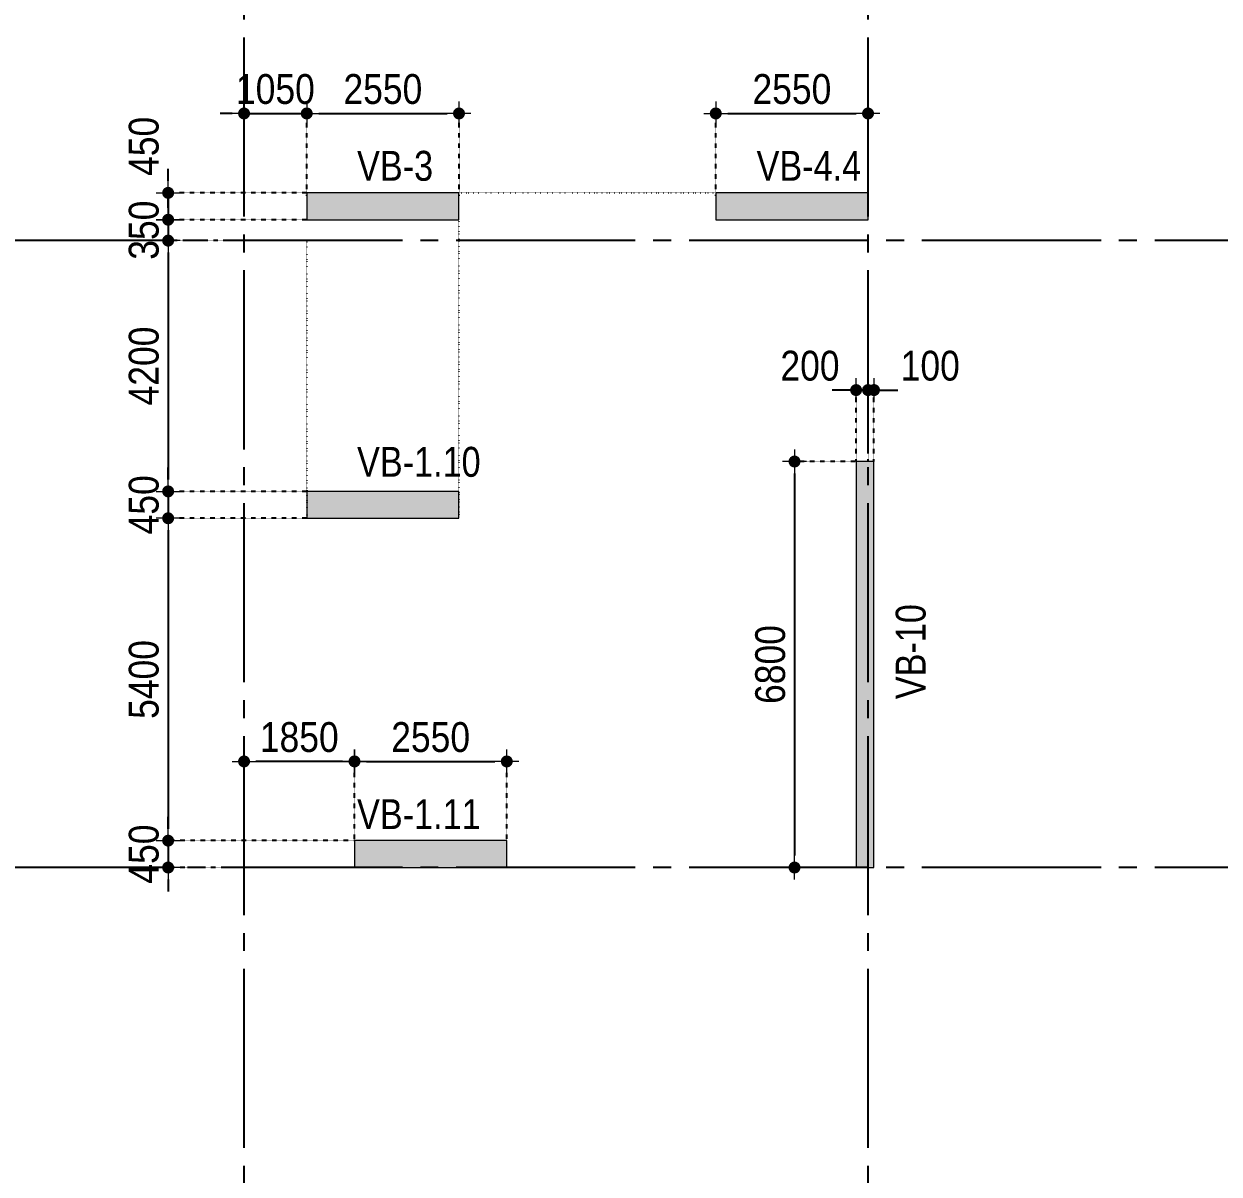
# Model space of a CAD drawing. Header units: millimetres. Extents: x -3973692 to -2843767, y 592734 to 838475.
# Drawn here: x -3675332 to -3655316, y 678696 to 697961 of the extents above; entities that cross this region are included whole.
import ezdxf
from ezdxf.enums import TextEntityAlignment as Align

# ---------------------------------------------------------------- set-up
doc = ezdxf.new("R2010")
doc.units = ezdxf.units.MM
doc.header["$MEASUREMENT"] = 0
doc.header["$PDMODE"] = 3
doc.header["$PDSIZE"] = -20
for name, pattern in [('CHG_XX_Luoi truc$0$MB_Luoi truc$0$Center101', [13, 10, -1, 1, -1]), ('DIVIDE2', [15.875, 6.35, -3.175, 0, -3.175, 0, -3.175]), ('DOT2', [0.125, 0, -0.125]), ('HIDDEN5', [2.8375, 1.25, -1.5875])]:
    doc.linetypes.add(name, pattern=pattern)
doc.layers.get('0').update_dxf_attribs({"lineweight": 9})
doc.layers.get('Defpoints').update_dxf_attribs({"color": 10, "lineweight": 0})
for name, color, linetype, lineweight in [("'S_General_Dim_1", 1, 'Continuous', 18), ("'S_General_Divide_3 Intermediate", 3, 'DIVIDE2', 40), ('CHG_XX_Cot_Ham 1$0$Ap0302_PC', 150, 'Continuous', 9), ('CHG_XX_Cot_Ham 1$0$Ap0302_PC @ 1', 150, 'Continuous', 9), ('CHG_XX_Cot_Ham 1$0$Ap0302_PC @ 150 VP1', 150, 'Continuous', 9), ('CHG_XX_Cot_Ham 1$0$Ap0302_PC @ 150 VP2', 150, 'Continuous', 9), ('CHG_XX_Cot_Ham 1$0$Ap0302_PC @ 150 VP3', 150, 'Continuous', 9), ('CHG_XX_Cot_Ham 1$0$Ap0302_PC @ 150 VP4', 150, 'Continuous', 9), ('CHG_XX_Cot_Ham 1$0$Ap0302_PC @ 150 VP5', 150, 'Continuous', 9), ('CHG_XX_Cot_Ham 1$0$Ap0302_PC @ 150 VP6', 150, 'Continuous', 9), ('CHG_XX_Cot_Ham 1$0$Ap0302_PC @ 150 VP7', 150, 'Continuous', 9), ('CHG_XX_Cot_Ham 1$0$Ap0302_PC @ 150 VP8', 150, 'Continuous', 9), ('CHG_XX_Cot_Ham 1$0$Ap0302_PC @ 150 VP9', 150, 'Continuous', 9), ('CHG_XX_Cot_Ham 1$0$Ap0302_PC @ 150 VPModel', 150, 'Continuous', 9), ('CHG_XX_Cot_Ham 1$0$Ap0311_H', 8, 'Continuous', 15), ('TEXT', 7, 'Continuous', 15)]:
    doc.layers.add(name, color=color, linetype=linetype, lineweight=lineweight)
for name, color, linetype in [('CHG_XX_Cot_Ham 1$0$mb_cot tang 1-3$0$Concrete Line', 6, 'Continuous'), ('CHG_XX_Luoi truc$0$Grid', 34, 'Continuous'), ('CHG_XX_Luoi truc$0$Grid Line', 251, 'CHG_XX_Luoi truc$0$MB_Luoi truc$0$Center101'), ('dim', 1, 'Continuous')]:
    doc.layers.add(name, color=color, linetype=linetype)
doc.styles.add('arial', font='arial.ttf', dxfattribs={"width": 0.85})
doc.styles.add('CHG_XX_Luoi truc$0$MB_Luoi truc$0$Grid A-F$0$VNI-HelveCB', font='')
doc.styles.add('TTP-HelCon', font='')
doc.styles.get('CHG_XX_Luoi truc$0$MB_Luoi truc$0$Grid A-F$0$VNI-HelveCB').set_extended_font_data('VNI-Helve-Condense', bold=True)
doc.styles.get('TTP-HelCon').set_extended_font_data('VNI-Helve-Condense')
doc.dimstyles.new('200', dxfattribs={"dimscale": 200, "dimtxt": 2.5, "dimasz": 1, "dimexe": 0, "dimexo": 0, "dimgap": 0.75, "dimtad": 1, "dimdec": 0, "dimrnd": 10, "dimzin": 9, "dimdsep": 46, "dimtxsty": 'arial', "dimblk1": 'DIMDOT', "dimblk2": 'DIMDOT', "dimsah": 1, "dimcen": 2, "dimdle": 3, "dimclre": 8, "dimclrt": 2, "dimadec": 0, "dimazin": 0, "dimtfac": 1, "dimtdec": 0, "dimtix": 1, "dimtmove": 2, "dimatfit": 3, "dimldrblk": 'DIMPIJL', "dimfxl": 1, "dimtvp": 1.8, "dimtolj": 1, "dimtzin": 0, "dimarcsym": 0})

# ---------------------------------------------------------------- blocks, each defined once
blk = doc.blocks.new('*U2841')
at = {"layer": 'CHG_XX_Luoi truc$0$Grid Line'}
blk.add_line((0, 0), (0, 608), dxfattribs=at)
at = {"layer": 'CHG_XX_Luoi truc$0$Grid', "lineweight": -2, "style": 'CHG_XX_Luoi truc$0$MB_Luoi truc$0$Grid A-F$0$VNI-HelveCB'}
for tag, p in [('GRIDSUB', (0, 617)), ('GRID', (0, -9))]:
    blk.add_attdef(tag, text='', height=5, dxfattribs=at).set_placement(p, align=Align.MIDDLE)
blk = doc.blocks.new('*U2843')
at = {"layer": 'CHG_XX_Luoi truc$0$Grid Line'}
blk.add_line((0, 0), (0, 438), dxfattribs=at)
at = {"layer": 'CHG_XX_Luoi truc$0$Grid', "lineweight": -2, "style": 'CHG_XX_Luoi truc$0$MB_Luoi truc$0$Grid A-F$0$VNI-HelveCB'}
for tag, p in [('GRIDSUB', (0, 447)), ('GRID', (0, -9))]:
    blk.add_attdef(tag, text='', height=5, dxfattribs=at).set_placement(p, align=Align.MIDDLE)
blk = doc.blocks.new('CHG_XX_Luoi truc')
at = {"layer": 'CHG_XX_Luoi truc$0$Grid', "xscale": 300, "yscale": 300, "zscale": 300}
for p in [(76850, -12747), (87300, -12747)]:
    blk.add_blockref('*U2841', p, dxfattribs=at)
at = {"layer": 'CHG_XX_Luoi truc$0$Grid', "xscale": 300.0000000000013, "yscale": 300.0000000000013, "zscale": 300.0000000000013, "rotation": 90}
for p in [(110703, 84350), (110703, 73850)]:
    blk.add_blockref('*U2843', p, dxfattribs=at)
blk = doc.blocks.new('*U3241')
at = {"layer": 'CHG_XX_Cot_Ham 1$0$Ap0302_PC @ 1'}
h = blk.add_hatch(color=256, dxfattribs=at)
h.dxf.hatch_style = 1
h.paths.add_polyline_path([(450, 0), (0, 0), (0, -2550), (450, -2550)])
at = {"layer": 'CHG_XX_Cot_Ham 1$0$Ap0302_PC @ 150 VP1'}
h = blk.add_hatch(color=256, dxfattribs=at)
h.dxf.hatch_style = 1
h.paths.add_polyline_path([(450, 0), (0, 0), (0, -2550), (450, -2550)])
at = {"layer": 'CHG_XX_Cot_Ham 1$0$Ap0302_PC @ 150 VP2'}
h = blk.add_hatch(color=256, dxfattribs=at)
h.dxf.hatch_style = 1
h.paths.add_polyline_path([(450, 0), (0, 0), (0, -2550), (450, -2550)])
at = {"layer": 'CHG_XX_Cot_Ham 1$0$Ap0302_PC @ 150 VP3'}
h = blk.add_hatch(color=256, dxfattribs=at)
h.dxf.hatch_style = 1
h.paths.add_polyline_path([(450, 0), (0, 0), (0, -2550), (450, -2550)])
at = {"layer": 'CHG_XX_Cot_Ham 1$0$Ap0302_PC @ 150 VP4'}
h = blk.add_hatch(color=256, dxfattribs=at)
h.dxf.hatch_style = 1
h.paths.add_polyline_path([(450, 0), (0, 0), (0, -2550), (450, -2550)])
at = {"layer": 'CHG_XX_Cot_Ham 1$0$Ap0302_PC @ 150 VP5'}
h = blk.add_hatch(color=256, dxfattribs=at)
h.dxf.hatch_style = 1
h.paths.add_polyline_path([(450, 0), (0, 0), (0, -2550), (450, -2550)])
at = {"layer": 'CHG_XX_Cot_Ham 1$0$Ap0302_PC @ 150 VP6'}
h = blk.add_hatch(color=256, dxfattribs=at)
h.dxf.hatch_style = 1
h.paths.add_polyline_path([(450, 0), (0, 0), (0, -2550), (450, -2550)])
at = {"layer": 'CHG_XX_Cot_Ham 1$0$Ap0302_PC @ 150 VP7'}
h = blk.add_hatch(color=256, dxfattribs=at)
h.dxf.hatch_style = 1
h.paths.add_polyline_path([(450, 0), (0, 0), (0, -2550), (450, -2550)])
at = {"layer": 'CHG_XX_Cot_Ham 1$0$Ap0302_PC @ 150 VP8'}
h = blk.add_hatch(color=256, dxfattribs=at)
h.dxf.hatch_style = 1
h.paths.add_polyline_path([(450, 0), (0, 0), (0, -2550), (450, -2550)])
at = {"layer": 'CHG_XX_Cot_Ham 1$0$Ap0302_PC @ 150 VP9'}
h = blk.add_hatch(color=256, dxfattribs=at)
h.dxf.hatch_style = 1
h.paths.add_polyline_path([(450, 0), (0, 0), (0, -2550), (450, -2550)])
at = {"layer": 'CHG_XX_Cot_Ham 1$0$Ap0302_PC @ 150 VPModel'}
h = blk.add_hatch(color=256, dxfattribs=at)
h.dxf.hatch_style = 1
h.paths.add_polyline_path([(450, 0), (0, 0), (0, -2550), (450, -2550)])
blk = doc.blocks.new('CHG_XX_Cot_Ham 1$0$Block A_C450x2250')
at = {"layer": 'CHG_XX_Cot_Ham 1$0$Ap0302_PC'}
blk.add_lwpolyline([(450, -2550), (0, -2550), (0, 0), (450, 0)], close=True, dxfattribs=at)
blk.add_blockref('*U3241', (0, 0), dxfattribs=at)
blk = doc.blocks.new('CHG_XX_Cot_Ham 1')
at = {"layer": 'CHG_XX_Cot_Ham 1$0$Ap0302_PC', "true_color": 0xf26722}
h = blk.add_hatch(color=30, dxfattribs=at)
h.dxf.hatch_style = 1
h.paths.add_polyline_path([(87400, 80650), (87100, 80650), (87100, 73850), (87400, 73850)])
at = {"layer": 'CHG_XX_Cot_Ham 1$0$Ap0311_H'}
h = blk.add_hatch(color=256, dxfattribs=at)
h.dxf.hatch_style = 1
h.paths.add_polyline_path([(99639.2, 163400), (-10900, 163400), (-10900, 85450), (-300, 85450), (-300, 84050), (32350, 84050), (32350, -9000), (103575.5, -9000), (106050, -6022), (106050, 158254.3)])
h.paths.add_polyline_path([(99533.7, 163100), (105750, 158110.4), (105750, 90450), (105650, 90450), (105650, 90450), (105750, 90450), (105750, 13850), (105750, 13825.9), (105750, -5913.6), (103434.7, -8700), (93600, -8700), (32650, -8700), (32650, 84350), (0, 84350), (0, 85750), (-10600, 85750), (-10600, 163100), (93600, 163100)], flags=16)
at = {"layer": 'CHG_XX_Cot_Ham 1$0$Ap0302_PC'}
blk.add_lwpolyline([(87400, 80650), (87100, 80650), (87100, 73850), (87400, 73850)], close=True, dxfattribs=at)
at = {"layer": 'CHG_XX_Cot_Ham 1$0$Ap0302_PC', "xscale": -1, "rotation": 90}
for p in [(77900, 85150), (84750, 85150), (77900, 80150), (78700, 74300)]:
    blk.add_blockref('CHG_XX_Cot_Ham 1$0$Block A_C450x2250', p, dxfattribs=at)
at = {"layer": 'CHG_XX_Cot_Ham 1$0$mb_cot tang 1-3$0$Concrete Line'}
blk.add_blockref('CHG_XX_Luoi truc', (0, 0), dxfattribs=at)
blk = doc.blocks.new('b')
at = {"layer": 'TEXT', "color": 3, "style": 'TTP-HelCon'}
for s, p in [('VB-3', (-20807, -66897)), ('VB-4.4', (-14116, -66897)), ('VB-1.10', (-20807, -71855)), ('VB-1.11', (-20807, -77756))]:
    blk.add_text(s, height=500, dxfattribs=at).set_placement(p)
blk.add_text('VB-10', height=500, rotation=90, dxfattribs=at).set_placement((-11286, -75580))
blk = doc.blocks.new('DIMDOT')
for p, q in [((1, 0), (-1, 0)), ((0, -1), (0, 1))]:
    blk.add_line(p, q)
at = {"const_width": 0.5}
blk.add_lwpolyline([(-0.25, 0, 1), (0.25, 0, 1)], format="xyb", close=True, dxfattribs=at)
blk = doc.blocks.new('*D1504')
at = {"layer": "'S_General_Dim_1", "color": 0, "lineweight": -2, "transparency": 16777216}
for p, q in [((-3672916, 695331), (-3672916, 695531)), ((-3672916, 695131), (-3672916, 694681)), ((-3672916, 694481), (-3672916, 694281))]:
    blk.add_line(p, q, dxfattribs=at)
at = {"layer": "'S_General_Dim_1", "color": 8, "linetype": 'HIDDEN5', "lineweight": -2, "transparency": 16777216}
for p, q in [((-3670595, 695131), (-3672916, 695131)), ((-3670595, 694681), (-3672916, 694681))]:
    blk.add_line(p, q, dxfattribs=at)
at = {"layer": 'Defpoints', "color": 0, "transparency": 16777216}
for p in [(-3670595, 695131), (-3672916, 694681), (-3670595, 694681)]:
    blk.add_point(p, dxfattribs=at)
at = {"layer": "'S_General_Dim_1", "color": 0, "lineweight": -2, "transparency": 16777216, "xscale": 200, "yscale": 200, "zscale": 200}
for p, rotation in [((-3672916, 695131), 270), ((-3672916, 694681), 90)]:
    blk.add_blockref('DIMDOT', p, dxfattribs=dict(at, rotation=rotation))
at = {"layer": "'S_General_Dim_1", "color": 2, "transparency": 16777216, "insert": (-3673322, 695910), "char_height": 500, "attachment_point": 5, "rotation": 90, "style": 'arial'}
blk.add_mtext('\\A1;450', dxfattribs=at)
blk = doc.blocks.new('DIMPIJL')
at = {"linetype": 'ByBlock'}
blk.add_solid([(-2.5, 0.42), (-2.5, -0.42), (0, 0)], dxfattribs=at)
blk = doc.blocks.new('*D1505')
at = {"layer": "'S_General_Dim_1", "color": 0, "lineweight": -2, "transparency": 16777216}
for p, q in [((-3672916, 694881), (-3672916, 695081)), ((-3672916, 694681), (-3672916, 694331)), ((-3672916, 694131), (-3672916, 693931))]:
    blk.add_line(p, q, dxfattribs=at)
at = {"layer": "'S_General_Dim_1", "color": 8, "linetype": 'HIDDEN5', "lineweight": -2, "transparency": 16777216}
for p, q in [((-3670595, 694681), (-3672916, 694681)), ((-3671362, 694331), (-3672916, 694331))]:
    blk.add_line(p, q, dxfattribs=at)
at = {"layer": 'Defpoints', "color": 0, "transparency": 16777216}
for p in [(-3670595, 694681), (-3672916, 694331), (-3671362, 694331)]:
    blk.add_point(p, dxfattribs=at)
at = {"layer": "'S_General_Dim_1", "color": 0, "lineweight": -2, "transparency": 16777216, "xscale": 200, "yscale": 200, "zscale": 200}
for p, rotation in [((-3672916, 694681), 270), ((-3672916, 694331), 90)]:
    blk.add_blockref('DIMDOT', p, dxfattribs=dict(at, rotation=rotation))
at = {"layer": "'S_General_Dim_1", "color": 2, "transparency": 16777216, "insert": (-3673322, 694506), "char_height": 500, "attachment_point": 5, "rotation": 90, "style": 'arial'}
blk.add_mtext('\\A1;350', dxfattribs=at)
blk = doc.blocks.new('*D1506')
at = {"layer": "'S_General_Dim_1", "color": 8, "linetype": 'HIDDEN5', "lineweight": -2, "transparency": 16777216}
for p, q in [((-3671362, 694331), (-3672916, 694331)), ((-3670595, 690131), (-3672916, 690131))]:
    blk.add_line(p, q, dxfattribs=at)
at = {"layer": "'S_General_Dim_1", "color": 0, "lineweight": -2, "transparency": 16777216}
blk.add_line((-3672916, 694131), (-3672916, 690331), dxfattribs=at)
at = {"layer": 'Defpoints', "color": 0, "transparency": 16777216}
for p in [(-3671362, 694331), (-3672916, 690131), (-3670595, 690131)]:
    blk.add_point(p, dxfattribs=at)
at = {"layer": "'S_General_Dim_1", "color": 0, "lineweight": -2, "transparency": 16777216, "xscale": 200, "yscale": 200, "zscale": 200}
for p, rotation in [((-3672916, 694331), 90), ((-3672916, 690131), 270)]:
    blk.add_blockref('DIMDOT', p, dxfattribs=dict(at, rotation=rotation))
at = {"layer": "'S_General_Dim_1", "color": 2, "transparency": 16777216, "insert": (-3673322, 692231), "char_height": 500, "attachment_point": 5, "rotation": 90, "style": 'arial'}
blk.add_mtext('\\A1;4200', dxfattribs=at)
blk = doc.blocks.new('*D1507')
at = {"layer": "'S_General_Dim_1", "color": 0, "lineweight": -2, "transparency": 16777216}
for p, q in [((-3672916, 690331), (-3672916, 690531)), ((-3672916, 690131), (-3672916, 689681)), ((-3672916, 689481), (-3672916, 689281))]:
    blk.add_line(p, q, dxfattribs=at)
at = {"layer": "'S_General_Dim_1", "color": 8, "linetype": 'HIDDEN5', "lineweight": -2, "transparency": 16777216}
for p, q in [((-3670595, 690131), (-3672916, 690131)), ((-3670595, 689681), (-3672916, 689681))]:
    blk.add_line(p, q, dxfattribs=at)
at = {"layer": 'Defpoints', "color": 0, "transparency": 16777216}
for p in [(-3670595, 690131), (-3672916, 689681), (-3670595, 689681)]:
    blk.add_point(p, dxfattribs=at)
at = {"layer": "'S_General_Dim_1", "color": 0, "lineweight": -2, "transparency": 16777216, "xscale": 200, "yscale": 200, "zscale": 200}
for p, rotation in [((-3672916, 690131), 270), ((-3672916, 689681), 90)]:
    blk.add_blockref('DIMDOT', p, dxfattribs=dict(at, rotation=rotation))
at = {"layer": "'S_General_Dim_1", "color": 2, "transparency": 16777216, "insert": (-3673322, 689906), "char_height": 500, "attachment_point": 5, "rotation": 90, "style": 'arial'}
blk.add_mtext('\\A1;450', dxfattribs=at)
blk = doc.blocks.new('*D1508')
at = {"layer": "'S_General_Dim_1", "color": 8, "linetype": 'HIDDEN5', "lineweight": -2, "transparency": 16777216}
for p, q in [((-3670595, 689681), (-3672916, 689681)), ((-3669795, 684281), (-3672916, 684281))]:
    blk.add_line(p, q, dxfattribs=at)
at = {"layer": "'S_General_Dim_1", "color": 0, "lineweight": -2, "transparency": 16777216}
blk.add_line((-3672916, 689481), (-3672916, 684481), dxfattribs=at)
at = {"layer": 'Defpoints', "color": 0, "transparency": 16777216}
for p in [(-3670595, 689681), (-3672916, 684281), (-3669795, 684281)]:
    blk.add_point(p, dxfattribs=at)
at = {"layer": "'S_General_Dim_1", "color": 0, "lineweight": -2, "transparency": 16777216, "xscale": 200, "yscale": 200, "zscale": 200}
for p, rotation in [((-3672916, 689681), 90), ((-3672916, 684281), 270)]:
    blk.add_blockref('DIMDOT', p, dxfattribs=dict(at, rotation=rotation))
at = {"layer": "'S_General_Dim_1", "color": 2, "transparency": 16777216, "insert": (-3673322, 686981), "char_height": 500, "attachment_point": 5, "rotation": 90, "style": 'arial'}
blk.add_mtext('\\A1;5400', dxfattribs=at)
blk = doc.blocks.new('*D1509')
at = {"layer": "'S_General_Dim_1", "color": 0, "lineweight": -2, "transparency": 16777216}
for p, q in [((-3672916, 684481), (-3672916, 684681)), ((-3672916, 684281), (-3672916, 683831)), ((-3672916, 683631), (-3672916, 683431))]:
    blk.add_line(p, q, dxfattribs=at)
at = {"layer": "'S_General_Dim_1", "color": 8, "linetype": 'HIDDEN5', "lineweight": -2, "transparency": 16777216}
for p, q in [((-3669795, 684281), (-3672916, 684281)), ((-3669795, 683831), (-3672916, 683831))]:
    blk.add_line(p, q, dxfattribs=at)
at = {"layer": 'Defpoints', "color": 0, "transparency": 16777216}
for p in [(-3669795, 684281), (-3672916, 683831), (-3669795, 683831)]:
    blk.add_point(p, dxfattribs=at)
at = {"layer": "'S_General_Dim_1", "color": 0, "lineweight": -2, "transparency": 16777216, "xscale": 200, "yscale": 200, "zscale": 200}
for p, rotation in [((-3672916, 684281), 270), ((-3672916, 683831), 90)]:
    blk.add_blockref('DIMDOT', p, dxfattribs=dict(at, rotation=rotation))
at = {"layer": "'S_General_Dim_1", "color": 2, "transparency": 16777216, "insert": (-3673322, 684056), "char_height": 500, "attachment_point": 5, "rotation": 90, "style": 'arial'}
blk.add_mtext('\\A1;450', dxfattribs=at)
blk = doc.blocks.new('*D1561')
at = {"layer": "'S_General_Dim_1", "color": 8, "linetype": 'HIDDEN5', "lineweight": -2, "transparency": 16777216}
for p, q in [((-3669795, 684231), (-3669795, 685608)), ((-3667245, 684231), (-3667245, 685608))]:
    blk.add_line(p, q, dxfattribs=at)
at = {"layer": "'S_General_Dim_1", "color": 0, "lineweight": -2, "transparency": 16777216}
blk.add_line((-3669595, 685608), (-3667445, 685608), dxfattribs=at)
at = {"layer": 'Defpoints', "color": 0, "transparency": 16777216}
for p in [(-3667245, 685608), (-3669795, 684231), (-3667245, 684231)]:
    blk.add_point(p, dxfattribs=at)
at = {"layer": "'S_General_Dim_1", "color": 0, "lineweight": -2, "transparency": 16777216, "xscale": 200, "yscale": 200, "zscale": 200, "rotation": 180}
blk.add_blockref('DIMDOT', (-3669795, 685608), dxfattribs=at)
at = {"layer": "'S_General_Dim_1", "color": 0, "lineweight": -2, "transparency": 16777216, "xscale": 200, "yscale": 200, "zscale": 200}
blk.add_blockref('DIMDOT', (-3667245, 685608), dxfattribs=at)
at = {"layer": "'S_General_Dim_1", "color": 2, "transparency": 16777216, "insert": (-3668520, 686013), "char_height": 500, "attachment_point": 5, "style": 'arial'}
blk.add_mtext('\\A1;2550', dxfattribs=at)
blk = doc.blocks.new('*D1562')
at = {"layer": "'S_General_Dim_1", "color": 0, "lineweight": -2, "transparency": 16777216}
blk.add_line((-3669995, 685608), (-3671445, 685608), dxfattribs=at)
at = {"layer": "'S_General_Dim_1", "color": 8, "linetype": 'HIDDEN5', "lineweight": -2, "transparency": 16777216}
blk.add_line((-3669795, 684231), (-3669795, 685608), dxfattribs=at)
at = {"layer": 'Defpoints', "color": 0, "transparency": 16777216}
for p in [(-3671645, 685608), (-3671645, 685608), (-3669795, 684231)]:
    blk.add_point(p, dxfattribs=at)
at = {"layer": "'S_General_Dim_1", "color": 0, "lineweight": -2, "transparency": 16777216, "xscale": 200, "yscale": 200, "zscale": 200, "rotation": 180}
blk.add_blockref('DIMDOT', (-3671645, 685608), dxfattribs=at)
at = {"layer": "'S_General_Dim_1", "color": 0, "lineweight": -2, "transparency": 16777216, "xscale": 200, "yscale": 200, "zscale": 200}
blk.add_blockref('DIMDOT', (-3669795, 685608), dxfattribs=at)
at = {"layer": "'S_General_Dim_1", "color": 2, "transparency": 16777216, "insert": (-3670720, 686013), "char_height": 500, "attachment_point": 5, "style": 'arial'}
blk.add_mtext('\\A1;1850', dxfattribs=at)
blk = doc.blocks.new('*D1563')
at = {"layer": "'S_General_Dim_1", "color": 0, "lineweight": -2, "transparency": 16777216}
for p, q in [((-3671845, 696461), (-3672045, 696461)), ((-3671645, 696461), (-3670595, 696461)), ((-3670395, 696461), (-3670195, 696461))]:
    blk.add_line(p, q, dxfattribs=at)
at = {"layer": "'S_General_Dim_1", "color": 8, "linetype": 'HIDDEN5', "lineweight": -2, "transparency": 16777216}
for p, q in [((-3671645, 695406), (-3671645, 696461)), ((-3670595, 695081), (-3670595, 696461))]:
    blk.add_line(p, q, dxfattribs=at)
at = {"layer": 'Defpoints', "color": 0, "transparency": 16777216}
for p in [(-3670595, 696461), (-3671645, 695406), (-3670595, 695081)]:
    blk.add_point(p, dxfattribs=at)
at = {"layer": "'S_General_Dim_1", "color": 0, "lineweight": -2, "transparency": 16777216, "xscale": 200, "yscale": 200, "zscale": 200}
blk.add_blockref('DIMDOT', (-3671645, 696461), dxfattribs=at)
at = {"layer": "'S_General_Dim_1", "color": 0, "lineweight": -2, "transparency": 16777216, "xscale": 200, "yscale": 200, "zscale": 200, "rotation": 180}
blk.add_blockref('DIMDOT', (-3670595, 696461), dxfattribs=at)
at = {"layer": "'S_General_Dim_1", "color": 2, "transparency": 16777216, "insert": (-3671120, 696867), "char_height": 500, "attachment_point": 5, "style": 'arial'}
blk.add_mtext('\\A1;1050', dxfattribs=at)
blk = doc.blocks.new('*D1564')
at = {"layer": "'S_General_Dim_1", "color": 8, "linetype": 'HIDDEN5', "lineweight": -2, "transparency": 16777216}
for p, q in [((-3670595, 695081), (-3670595, 696461)), ((-3668045, 695081), (-3668045, 696461))]:
    blk.add_line(p, q, dxfattribs=at)
at = {"layer": "'S_General_Dim_1", "color": 0, "lineweight": -2, "transparency": 16777216}
blk.add_line((-3670395, 696461), (-3668245, 696461), dxfattribs=at)
at = {"layer": 'Defpoints', "color": 0, "transparency": 16777216}
for p in [(-3668045, 696461), (-3670595, 695081), (-3668045, 695081)]:
    blk.add_point(p, dxfattribs=at)
at = {"layer": "'S_General_Dim_1", "color": 0, "lineweight": -2, "transparency": 16777216, "xscale": 200, "yscale": 200, "zscale": 200, "rotation": 180}
blk.add_blockref('DIMDOT', (-3670595, 696461), dxfattribs=at)
at = {"layer": "'S_General_Dim_1", "color": 0, "lineweight": -2, "transparency": 16777216, "xscale": 200, "yscale": 200, "zscale": 200}
blk.add_blockref('DIMDOT', (-3668045, 696461), dxfattribs=at)
at = {"layer": "'S_General_Dim_1", "color": 2, "transparency": 16777216, "insert": (-3669320, 696867), "char_height": 500, "attachment_point": 5, "style": 'arial'}
blk.add_mtext('\\A1;2550', dxfattribs=at)
blk = doc.blocks.new('*D1565')
at = {"layer": "'S_General_Dim_1", "color": 8, "linetype": 'HIDDEN5', "lineweight": -2, "transparency": 16777216}
for p, q in [((-3663745, 695081), (-3663745, 696461)), ((-3661195, 695081), (-3661195, 696461))]:
    blk.add_line(p, q, dxfattribs=at)
at = {"layer": "'S_General_Dim_1", "color": 0, "lineweight": -2, "transparency": 16777216}
blk.add_line((-3663545, 696461), (-3661395, 696461), dxfattribs=at)
at = {"layer": 'Defpoints', "color": 0, "transparency": 16777216}
for p in [(-3661195, 696461), (-3663745, 695081), (-3661195, 695081)]:
    blk.add_point(p, dxfattribs=at)
at = {"layer": "'S_General_Dim_1", "color": 0, "lineweight": -2, "transparency": 16777216, "xscale": 200, "yscale": 200, "zscale": 200, "rotation": 180}
blk.add_blockref('DIMDOT', (-3663745, 696461), dxfattribs=at)
at = {"layer": "'S_General_Dim_1", "color": 0, "lineweight": -2, "transparency": 16777216, "xscale": 200, "yscale": 200, "zscale": 200}
blk.add_blockref('DIMDOT', (-3661195, 696461), dxfattribs=at)
at = {"layer": "'S_General_Dim_1", "color": 2, "transparency": 16777216, "insert": (-3662470, 696867), "char_height": 500, "attachment_point": 5, "style": 'arial'}
blk.add_mtext('\\A1;2550', dxfattribs=at)
blk = doc.blocks.new('*D1566')
at = {"layer": "'S_General_Dim_1", "color": 8, "linetype": 'HIDDEN5', "lineweight": -2, "transparency": 16777216}
for p, q in [((-3661395, 690631), (-3662426, 690631)), ((-3661395, 683831), (-3662426, 683831))]:
    blk.add_line(p, q, dxfattribs=at)
at = {"layer": "'S_General_Dim_1", "color": 0, "lineweight": -2, "transparency": 16777216}
blk.add_line((-3662426, 690431), (-3662426, 684031), dxfattribs=at)
at = {"layer": 'Defpoints', "color": 0, "transparency": 16777216}
for p in [(-3661395, 690631), (-3662426, 683831), (-3661395, 683831)]:
    blk.add_point(p, dxfattribs=at)
at = {"layer": "'S_General_Dim_1", "color": 0, "lineweight": -2, "transparency": 16777216, "xscale": 200, "yscale": 200, "zscale": 200}
for p, rotation in [((-3662426, 690631), 90), ((-3662426, 683831), 270)]:
    blk.add_blockref('DIMDOT', p, dxfattribs=dict(at, rotation=rotation))
at = {"layer": "'S_General_Dim_1", "color": 2, "transparency": 16777216, "insert": (-3662831, 687231), "char_height": 500, "attachment_point": 5, "rotation": 90, "style": 'arial'}
blk.add_mtext('\\A1;6800', dxfattribs=at)
blk = doc.blocks.new('*D1567')
at = {"layer": "'S_General_Dim_1", "color": 0, "lineweight": -2, "transparency": 16777216}
for p, q in [((-3661595, 691828), (-3661795, 691828)), ((-3661395, 691828), (-3661195, 691828)), ((-3660995, 691828), (-3660795, 691828))]:
    blk.add_line(p, q, dxfattribs=at)
at = {"layer": "'S_General_Dim_1", "color": 8, "linetype": 'HIDDEN5', "lineweight": -2, "transparency": 16777216}
for p, q in [((-3661395, 690631), (-3661395, 691828)), ((-3661195, 690631), (-3661195, 691828))]:
    blk.add_line(p, q, dxfattribs=at)
at = {"layer": 'Defpoints', "color": 0, "transparency": 16777216}
for p in [(-3661195, 691828), (-3661395, 690631), (-3661195, 690631)]:
    blk.add_point(p, dxfattribs=at)
at = {"layer": "'S_General_Dim_1", "color": 0, "lineweight": -2, "transparency": 16777216, "xscale": 200, "yscale": 200, "zscale": 200}
blk.add_blockref('DIMDOT', (-3661395, 691828), dxfattribs=at)
at = {"layer": "'S_General_Dim_1", "color": 0, "lineweight": -2, "transparency": 16777216, "xscale": 200, "yscale": 200, "zscale": 200, "rotation": 180}
blk.add_blockref('DIMDOT', (-3661195, 691828), dxfattribs=at)
at = {"layer": "'S_General_Dim_1", "color": 2, "transparency": 16777216, "insert": (-3662167, 692233), "char_height": 500, "attachment_point": 5, "style": 'arial'}
blk.add_mtext('\\A1;200', dxfattribs=at)
blk = doc.blocks.new('*D1568')
at = {"layer": "'S_General_Dim_1", "color": 0, "lineweight": -2, "transparency": 16777216}
for p, q in [((-3661395, 691828), (-3661595, 691828)), ((-3661195, 691828), (-3661095, 691828)), ((-3660895, 691828), (-3660695, 691828))]:
    blk.add_line(p, q, dxfattribs=at)
at = {"layer": "'S_General_Dim_1", "color": 8, "linetype": 'HIDDEN5', "lineweight": -2, "transparency": 16777216}
for p, q in [((-3661195, 690631), (-3661195, 691828)), ((-3661095, 690631), (-3661095, 691828))]:
    blk.add_line(p, q, dxfattribs=at)
at = {"layer": 'Defpoints', "color": 0, "transparency": 16777216}
for p in [(-3661095, 691828), (-3661195, 690631), (-3661095, 690631)]:
    blk.add_point(p, dxfattribs=at)
at = {"layer": "'S_General_Dim_1", "color": 0, "lineweight": -2, "transparency": 16777216, "xscale": 200, "yscale": 200, "zscale": 200}
blk.add_blockref('DIMDOT', (-3661195, 691828), dxfattribs=at)
at = {"layer": "'S_General_Dim_1", "color": 0, "lineweight": -2, "transparency": 16777216, "xscale": 200, "yscale": 200, "zscale": 200, "rotation": 180}
blk.add_blockref('DIMDOT', (-3661095, 691828), dxfattribs=at)
at = {"layer": "'S_General_Dim_1", "color": 2, "transparency": 16777216, "insert": (-3660153, 692233), "char_height": 500, "attachment_point": 5, "style": 'arial'}
blk.add_mtext('\\A1;100', dxfattribs=at)

msp = doc.modelspace()

# ---------------------------------------------------------------- linework, layer by layer
at = {"layer": 'dim', "linetype": 'DOT2', "ltscale": 10}
for p, q in [((-3668045.2, 695131), (-3663745.2, 695131)), ((-3668045.2, 694681), (-3668045.2, 689731)), ((-3670595.2, 694331), (-3670595.2, 689731))]:
    msp.add_line(p, q, dxfattribs=at)

# ---------------------------------------------------------------- block references
at = {"layer": "'S_General_Divide_3 Intermediate"}
msp.add_blockref('CHG_XX_Cot_Ham 1', (-3748495.2, 609981), dxfattribs=at)
at = {"layer": 'dim'}
msp.add_blockref('b', (-3648945.2, 762231), dxfattribs=at)

# ---------------------------------------------------------------- dimensions: what is measured, and where the dimension line sits
at = {"layer": "'S_General_Dim_1"}
for base, p1, p2, picture, middle in [((-3670595.2, 696461.3), (-3671645.2, 695406.4), (-3670595.2, 695081), '*D1563', (-3671120.2, 696866.6)), ((-3668045.2, 696461.3), (-3670595.2, 695081), (-3668045.2, 695081), '*D1564', (-3669320.2, 696866.6)), ((-3661195.2, 696461.3), (-3663745.2, 695081), (-3661195.2, 695081), '*D1565', (-3662470.2, 696866.6)), ((-3671645.2, 685607.7), (-3669795.2, 684231), (-3671645.2, 685607.7), '*D1562', (-3670720.2, 686013)), ((-3667245.2, 685607.7), (-3669795.2, 684231), (-3667245.2, 684231), '*D1561', (-3668520.2, 686013))]:
    dim = msp.add_linear_dim(base=base, p1=p1, p2=p2, dimstyle='200', dxfattribs=at)
    dim.commit()
    dim.dimension.update_dxf_attribs({"geometry": picture, "text_midpoint": middle})
dim = msp.add_linear_dim(base=(-3672916.4, 694681), p1=(-3670595.2, 695131), p2=(-3670595.2, 694681), angle=90, dimstyle='200', dxfattribs=at)
dim.commit()
dim.dimension.update_dxf_attribs({"geometry": '*D1504', "text_midpoint": (-3673321.6, 695909.8), "dimtype": 160})
for base, p1, p2, picture, middle in [((-3672916.4, 694331), (-3670595.2, 694681), (-3671361.6, 694331), '*D1505', (-3673321.8, 694506)), ((-3672916.4, 690131), (-3671361.6, 694331), (-3670595.2, 690131), '*D1506', (-3673321.6, 692231)), ((-3662426.1, 683831), (-3661395.2, 690631), (-3661395.2, 683831), '*D1566', (-3662831.3, 687231)), ((-3672916.4, 689681), (-3670595.2, 690131), (-3670595.2, 689681), '*D1507', (-3673321.6, 689906)), ((-3672916.4, 684281), (-3670595.2, 689681), (-3669795.2, 684281), '*D1508', (-3673321.6, 686981)), ((-3672916.4, 683831), (-3669795.2, 684281), (-3669795.2, 683831), '*D1509', (-3673321.6, 684056))]:
    dim = msp.add_linear_dim(base=base, p1=p1, p2=p2, angle=90, dimstyle='200', dxfattribs=at)
    dim.commit()
    dim.dimension.update_dxf_attribs({"geometry": picture, "text_midpoint": middle})
for base, p1, p2, picture, middle in [((-3661195.2, 691828), (-3661395.2, 690631), (-3661195.2, 690631), '*D1567', (-3662167.1, 692233.3)), ((-3661095.2, 691828), (-3661195.2, 690631), (-3661095.2, 690631), '*D1568', (-3660153.1, 692233.3))]:
    dim = msp.add_linear_dim(base=base, p1=p1, p2=p2, dimstyle='200', dxfattribs=at)
    dim.commit()
    dim.dimension.update_dxf_attribs({"geometry": picture, "text_midpoint": middle, "dimtype": 160})

doc.saveas('drawing.dxf')
